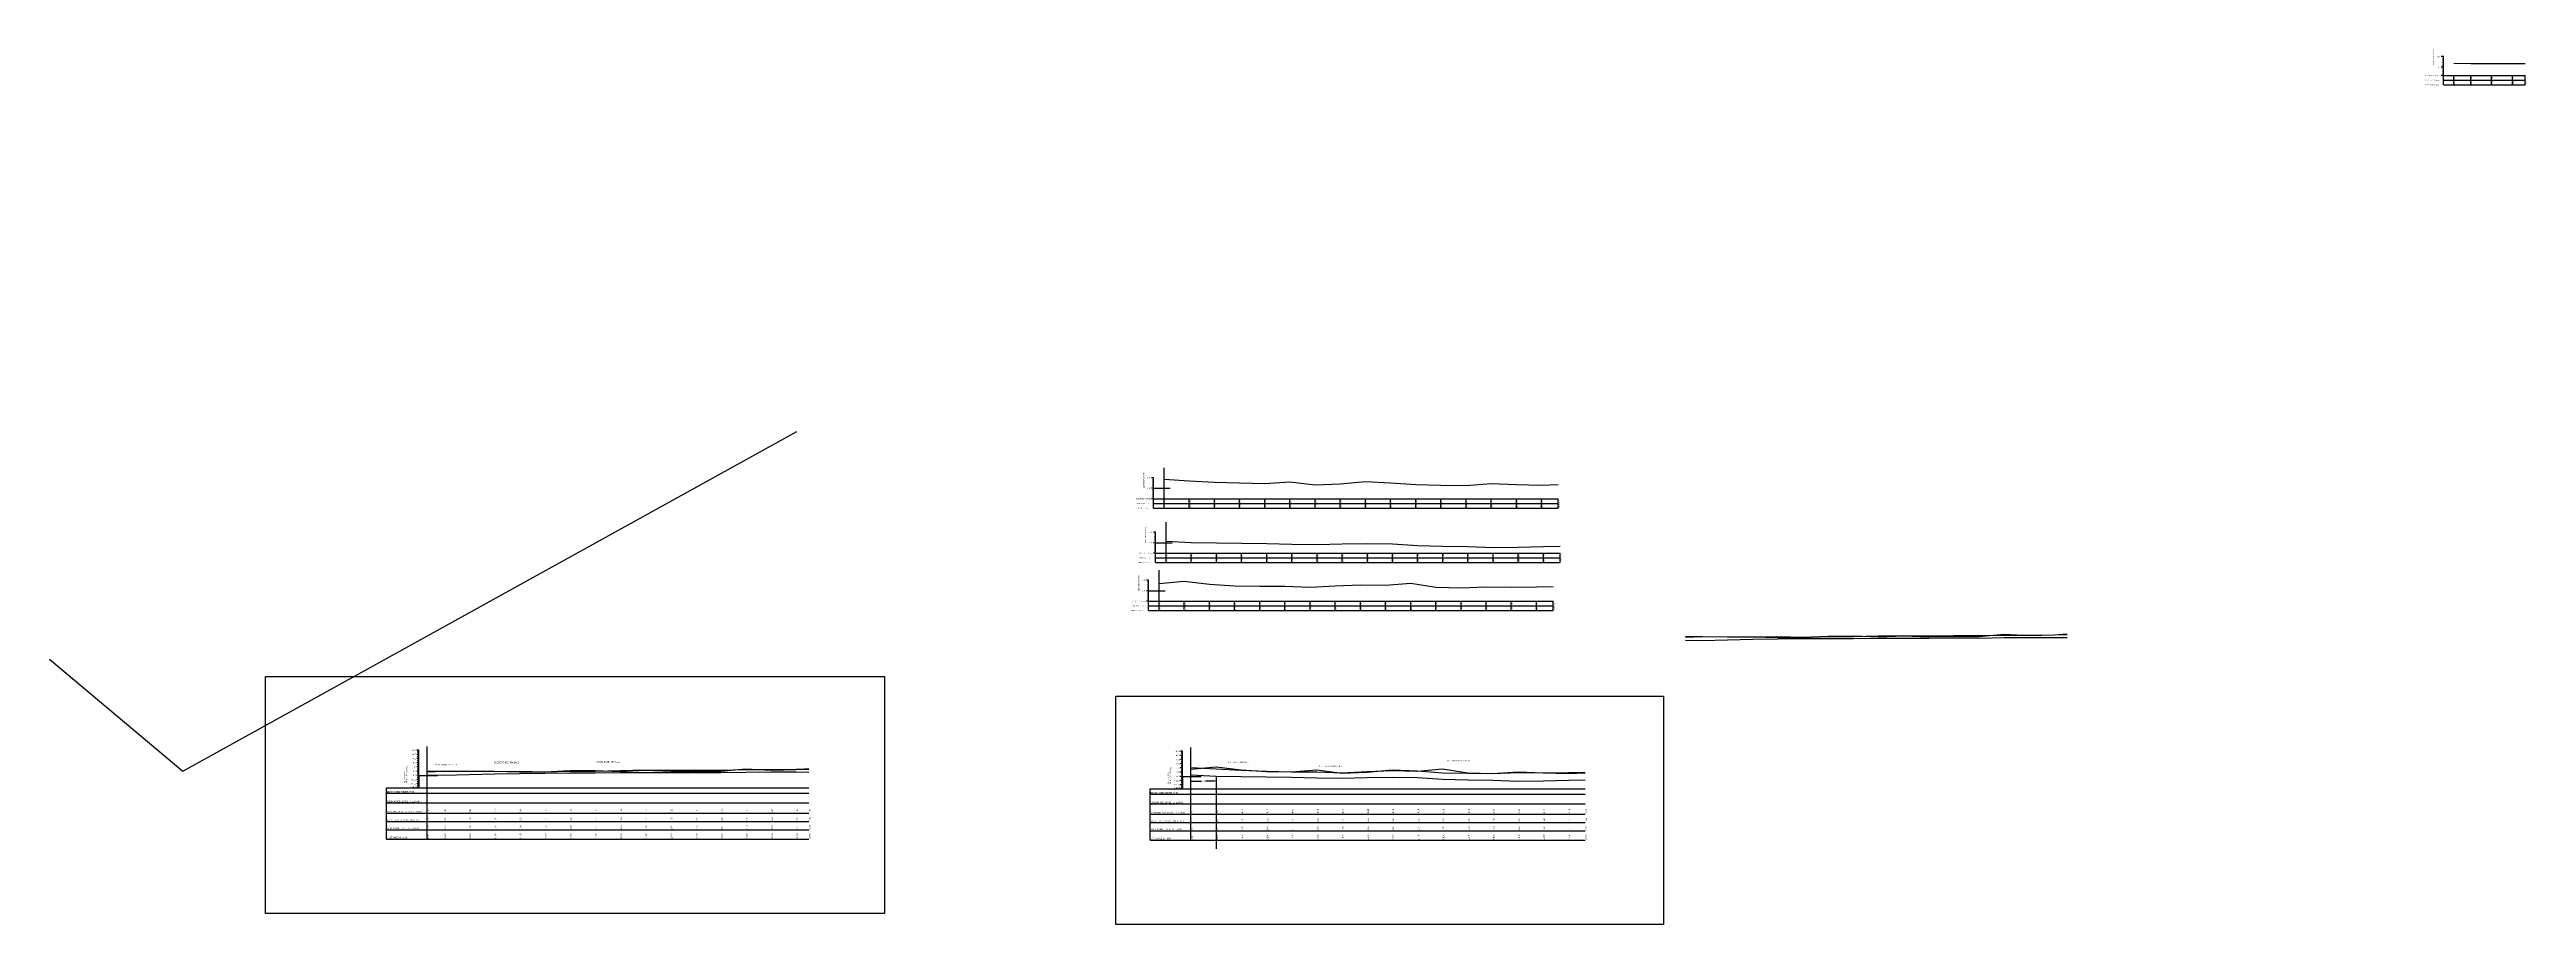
# Model space of a CAD drawing. Header units: metres. Extents: x -148477 to 168932, y -55673 to -2736.
# Drawn here: x -12091 to -10910, y -5473 to -5056 of the extents above; entities that cross this region are included whole.
import ezdxf
from ezdxf.enums import TextEntityAlignment as Align

# ---------------------------------------------------------------- set-up
doc = ezdxf.new("R2010")
doc.units = ezdxf.units.M
doc.styles.add('liza', font='times.ttf', dxfattribs={"height": 2})
doc.styles.get("Standard").update_dxf_attribs({"font": 'times.ttf'})
doc.dimstyles.get("Standard").update_dxf_attribs({"dimtxt": 0.5, "dimasz": 0.4075, "dimexe": 0.364, "dimexo": 0.219, "dimgap": 0.09, "dimtad": 0, "dimdec": 0, "dimlfac": 1000, "dimzin": 0, "dimdsep": 46, "dimtxsty": 'Standard', "dimcen": 0.09, "dimadec": 0, "dimazin": 0, "dimtfac": 1, "dimtdec": 0, "dimtofl": 0, "dimtmove": 0, "dimatfit": 3, "dimfxl": 1, "dimtolj": 1, "dimtzin": 0, "dimarcsym": 0})

# ---------------------------------------------------------------- blocks, each defined once
blk = doc.blocks.new('*D379')
at = {"color": 0, "lineweight": -2, "ltscale": 0.5}
for p, q in [((-11546.5, -5404.4), (-11546.5, -5404.9)), ((-11546.1, -5404.6), (-11541.4, -5404.6)), ((-11534.9, -5404.6), (-11539.5, -5404.6)), ((-11534.5, -5404.4), (-11534.5, -5404.9))]:
    blk.add_line(p, q, dxfattribs=at)
at = {"color": 0, "linetype": 'Continuous', "lineweight": -3, "ltscale": 0.5}
for points in [[(-11546.1, -5404.5), (-11546.1, -5404.6), (-11546.5, -5404.6)], [(-11534.9, -5404.5), (-11534.9, -5404.6), (-11534.5, -5404.6)]]:
    blk.add_solid(points, dxfattribs=at)
at = {"layer": 'Defpoints', "color": 0, "linetype": 'Continuous', "lineweight": -3, "ltscale": 0.5}
for p in [(-11546.5, -5402.3), (-11534.5, -5402.3), (-11534.5, -5404.6)]:
    blk.add_point(p, dxfattribs=at)
at = {"color": 0, "linetype": 'Continuous', "lineweight": -3, "ltscale": 0.5, "insert": (-11540.5, -5404.6), "char_height": 0.5, "attachment_point": 5}
blk.add_mtext('\\A1;12000', dxfattribs=at)

msp = doc.modelspace()

# ---------------------------------------------------------------- linework, layer by layer
at = {"color": 0, "linetype": 'Continuous', "lineweight": -3, "ltscale": 0.5}
for p, q in [((-10949.1208, -5059.141), (-10950.1208, -5059.141)), ((-10949.1208, -5064.141), (-10950.1208, -5064.141)), ((-10949.1208, -5068.141), (-10950.1208, -5068.141)), ((-10949.1208, -5060.141), (-10949.6208, -5060.141)), ((-10949.1208, -5061.141), (-10949.6208, -5061.141)), ((-10949.1208, -5062.141), (-10949.6208, -5062.141)), ((-10949.1208, -5063.141), (-10949.6208, -5063.141)), ((-10949.1208, -5065.141), (-10949.6208, -5065.141)), ((-10949.1208, -5066.141), (-10949.6208, -5066.141)), ((-10949.1208, -5067.141), (-10949.6208, -5067.141)), ((-10949.1208, -5072.641), (-10949.1208, -5059.141)), ((-10949.1208, -5068.141), (-10910.1208, -5068.141)), ((-10944.1208, -5062.221), (-10936.1208, -5062.341)), ((-10944.1208, -5072.641), (-10944.1208, -5068.141)), ((-10936.1208, -5062.341), (-10926.1208, -5062.461)), ((-10936.1208, -5072.641), (-10936.1208, -5068.141)), ((-10926.1208, -5062.461), (-10916.1208, -5062.381)), ((-10926.1208, -5072.641), (-10926.1208, -5068.141)), ((-10916.1208, -5062.381), (-10910.1208, -5062.391)), ((-10916.1208, -5072.641), (-10916.1208, -5068.141)), ((-10910.1208, -5072.641), (-10910.1208, -5068.141)), ((-10949.1208, -5070.391), (-10910.1208, -5070.391)), ((-10949.1208, -5072.641), (-10910.1208, -5072.641)), ((-12027.3501, -5399.888), (-11734.565, -5237.8206)), ((-11559.3032, -5269.9233), (-11559.3032, -5255.2046)), ((-11564.3032, -5259.9233), (-11565.3032, -5259.9233)), ((-11564.3032, -5264.9233), (-11565.3032, -5264.9233)), ((-11564.3032, -5260.9233), (-11564.8032, -5260.9233)), ((-11564.3032, -5261.9233), (-11564.8032, -5261.9233)), ((-11564.3032, -5262.9233), (-11564.8032, -5262.9233)), ((-11564.3032, -5263.9233), (-11564.8032, -5263.9233)), ((-11564.3032, -5265.9233), (-11564.8032, -5265.9233)), ((-11564.3032, -5266.9233), (-11564.8032, -5266.9233)), ((-11564.3032, -5267.9233), (-11564.8032, -5267.9233)), ((-11564.3032, -5268.9233), (-11564.8032, -5268.9233)), ((-11564.3032, -5274.4233), (-11564.3032, -5259.9233)), ((-11564.3032, -5264.9233), (-11556.3677, -5264.9233)), ((-11564.3032, -5269.9233), (-11565.3032, -5269.9233)), ((-11564.3032, -5269.9233), (-11371.3032, -5269.9233)), ((-11564.3032, -5272.1733), (-11371.3032, -5272.1733)), ((-11564.3032, -5274.4233), (-11371.3032, -5274.4233)), ((-11559.3032, -5274.4233), (-11559.3032, -5269.9233)), ((-11547.3032, -5274.4233), (-11547.3032, -5269.9233)), ((-11535.3032, -5274.4233), (-11535.3032, -5269.9233)), ((-11523.3032, -5274.4233), (-11523.3032, -5269.9233)), ((-11511.3032, -5274.4233), (-11511.3032, -5269.9233)), ((-11499.3032, -5274.4233), (-11499.3032, -5269.9233)), ((-11487.3032, -5274.4233), (-11487.3032, -5269.9233)), ((-11475.3032, -5274.4233), (-11475.3032, -5269.9233)), ((-11463.3032, -5274.4233), (-11463.3032, -5269.9233)), ((-11451.3032, -5274.4233), (-11451.3032, -5269.9233)), ((-11439.3032, -5274.4233), (-11439.3032, -5269.9233)), ((-11427.3032, -5274.4233), (-11427.3032, -5269.9233)), ((-11415.3032, -5274.4233), (-11415.3032, -5269.9233)), ((-11403.3032, -5274.4233), (-11403.3032, -5269.9233)), ((-11391.3032, -5274.4233), (-11391.3032, -5269.9233)), ((-11379.3032, -5274.4233), (-11379.3032, -5269.9233)), ((-11371.3032, -5274.4233), (-11371.3032, -5269.9233)), ((-11563.3733, -5285.9112), (-11564.3733, -5285.9112)), ((-11563.3733, -5290.9112), (-11564.3733, -5290.9112)), ((-11563.3733, -5286.9112), (-11563.8733, -5286.9112)), ((-11563.3733, -5287.9112), (-11563.8733, -5287.9112)), ((-11563.3733, -5288.9112), (-11563.8733, -5288.9112)), ((-11563.3733, -5289.9112), (-11563.8733, -5289.9112)), ((-11563.3733, -5291.9112), (-11563.8733, -5291.9112)), ((-11563.3733, -5300.4112), (-11563.3733, -5285.9112)), ((-11563.3733, -5290.9112), (-11555.4378, -5290.9112)), ((-11558.3733, -5295.9112), (-11558.3733, -5281.1925)), ((-11563.3733, -5295.9112), (-11564.3733, -5295.9112)), ((-11563.3733, -5292.9112), (-11563.8733, -5292.9112)), ((-11563.3733, -5293.9112), (-11563.8733, -5293.9112)), ((-11563.3733, -5294.9112), (-11563.8733, -5294.9112)), ((-11563.3733, -5295.9112), (-11370.3733, -5295.9112)), ((-11563.3733, -5298.1612), (-11370.3733, -5298.1612)), ((-11563.3733, -5300.4112), (-11370.3733, -5300.4112)), ((-11561.6998, -5318.7968), (-11561.6998, -5304.0781)), ((-11558.3733, -5300.4112), (-11558.3733, -5295.9112)), ((-11546.3733, -5300.4112), (-11546.3733, -5295.9112)), ((-11534.3733, -5300.4112), (-11534.3733, -5295.9112)), ((-11522.3733, -5300.4112), (-11522.3733, -5295.9112)), ((-11510.3733, -5300.4112), (-11510.3733, -5295.9112)), ((-11498.3733, -5300.4112), (-11498.3733, -5295.9112)), ((-11486.3733, -5300.4112), (-11486.3733, -5295.9112)), ((-11474.3733, -5300.4112), (-11474.3733, -5295.9112)), ((-11462.3733, -5300.4112), (-11462.3733, -5295.9112)), ((-11450.3733, -5300.4112), (-11450.3733, -5295.9112)), ((-11438.3733, -5300.4112), (-11438.3733, -5295.9112)), ((-11426.3733, -5300.4112), (-11426.3733, -5295.9112)), ((-11414.3733, -5300.4112), (-11414.3733, -5295.9112)), ((-11402.3733, -5300.4112), (-11402.3733, -5295.9112)), ((-11390.3733, -5300.4112), (-11390.3733, -5295.9112)), ((-11378.3733, -5300.4112), (-11378.3733, -5295.9112)), ((-11370.3733, -5300.4112), (-11370.3733, -5295.9112)), ((-11566.6998, -5308.7968), (-11567.6998, -5308.7968)), ((-11566.6998, -5313.7968), (-11567.6998, -5313.7968)), ((-11566.6998, -5309.7968), (-11567.1998, -5309.7968)), ((-11566.6998, -5310.7968), (-11567.1998, -5310.7968)), ((-11566.6998, -5311.7968), (-11567.1998, -5311.7968)), ((-11566.6998, -5312.7968), (-11567.1998, -5312.7968)), ((-11566.6998, -5314.7968), (-11567.1998, -5314.7968)), ((-11566.6998, -5315.7968), (-11567.1998, -5315.7968)), ((-11566.6998, -5323.2968), (-11566.6998, -5308.7968)), ((-11566.6998, -5313.7968), (-11558.7643, -5313.7968)), ((-11566.6998, -5318.7968), (-11567.6998, -5318.7968)), ((-11566.6998, -5316.7968), (-11567.1998, -5316.7968)), ((-11566.6998, -5317.7968), (-11567.1998, -5317.7968)), ((-11566.6998, -5318.7968), (-11373.6998, -5318.7968)), ((-11566.6998, -5321.0468), (-11373.6998, -5321.0468)), ((-11566.6998, -5323.2968), (-11373.6998, -5323.2968)), ((-11561.6998, -5323.2968), (-11561.6998, -5318.7968)), ((-11549.6998, -5323.2968), (-11549.6998, -5318.7968)), ((-11537.6998, -5323.2968), (-11537.6998, -5318.7968)), ((-11525.6998, -5323.2968), (-11525.6998, -5318.7968)), ((-11513.6998, -5323.2968), (-11513.6998, -5318.7968)), ((-11501.6998, -5323.2968), (-11501.6998, -5318.7968)), ((-11489.6998, -5323.2968), (-11489.6998, -5318.7968)), ((-11477.6998, -5323.2968), (-11477.6998, -5318.7968)), ((-11465.6998, -5323.2968), (-11465.6998, -5318.7968)), ((-11453.6998, -5323.2968), (-11453.6998, -5318.7968)), ((-11441.6998, -5323.2968), (-11441.6998, -5318.7968)), ((-11429.6998, -5323.2968), (-11429.6998, -5318.7968)), ((-11417.6998, -5323.2968), (-11417.6998, -5318.7968)), ((-11405.6998, -5323.2968), (-11405.6998, -5318.7968)), ((-11393.6998, -5323.2968), (-11393.6998, -5318.7968)), ((-11381.6998, -5323.2968), (-11381.6998, -5318.7968)), ((-11373.6998, -5323.2968), (-11373.6998, -5318.7968)), ((-12090.9263, -5346.4225), (-12027.3501, -5399.888)), ((-11910.7523, -5432.1686), (-11910.7523, -5388.0777)), ((-11546.4861, -5432.64), (-11546.4861, -5388.5491)), ((-11914.7551, -5401.8686), (-11905.9363, -5401.8686)), ((-11550.4889, -5402.34), (-11541.6701, -5402.34)), ((-11534.4861, -5402.285), (-11534.4861, -5436.8717)), ((-11565.9889, -5420.34), (-11358.4838, -5420.34)), ((-11565.9889, -5424.34), (-11358.4838, -5424.34)), ((-11565.9889, -5428.34), (-11358.4838, -5428.34)), ((-11565.9889, -5432.74), (-11358.4838, -5432.74))]:
    msp.add_line(p, q, dxfattribs=at)
at = {"color": 0, "lineweight": 30}
for p, q in [((-11914.7551, -5389.8686), (-11915.7551, -5389.8686)), ((-11914.7551, -5391.8686), (-11915.7551, -5391.8686)), ((-11914.7551, -5391.8686), (-11915.7551, -5391.8686)), ((-11914.7551, -5391.8686), (-11915.7551, -5391.8686)), ((-11914.7551, -5393.8686), (-11915.7551, -5393.8686)), ((-11914.7551, -5393.8686), (-11915.7551, -5393.8686)), ((-11914.7551, -5395.8686), (-11915.7551, -5395.8686)), ((-11914.7551, -5397.8686), (-11915.7551, -5397.8686)), ((-11914.7551, -5390.8686), (-11915.5051, -5390.8686)), ((-11914.7551, -5392.8686), (-11915.5051, -5392.8686)), ((-11914.7551, -5394.8686), (-11915.5051, -5394.8686)), ((-11914.7551, -5394.8686), (-11915.5051, -5394.8686)), ((-11914.7551, -5396.8686), (-11915.5051, -5396.8686)), ((-11914.7551, -5398.8686), (-11915.5051, -5398.8686)), ((-11914.7551, -5390.3686), (-11915.2551, -5390.3686)), ((-11914.7551, -5391.3686), (-11915.2551, -5391.3686)), ((-11914.7551, -5392.3686), (-11915.2551, -5392.3686)), ((-11914.7551, -5393.3686), (-11915.2551, -5393.3686)), ((-11914.7551, -5394.3686), (-11915.2551, -5394.3686)), ((-11914.7551, -5394.3686), (-11915.2551, -5394.3686)), ((-11914.7551, -5395.3686), (-11915.2551, -5395.3686)), ((-11914.7551, -5396.3686), (-11915.2551, -5396.3686)), ((-11914.7551, -5397.3686), (-11915.2551, -5397.3686)), ((-11914.7551, -5398.3686), (-11915.2551, -5398.3686)), ((-11914.7551, -5407.8686), (-11914.7551, -5389.8686)), ((-11550.4889, -5390.34), (-11551.4889, -5390.34)), ((-11550.4889, -5392.34), (-11551.4889, -5392.34)), ((-11550.4889, -5392.34), (-11551.4889, -5392.34)), ((-11550.4889, -5392.34), (-11551.4889, -5392.34)), ((-11550.4889, -5394.34), (-11551.4889, -5394.34)), ((-11550.4889, -5394.34), (-11551.4889, -5394.34)), ((-11550.4889, -5396.34), (-11551.4889, -5396.34)), ((-11550.4889, -5398.34), (-11551.4889, -5398.34)), ((-11550.4889, -5391.34), (-11551.2389, -5391.34)), ((-11550.4889, -5393.34), (-11551.2389, -5393.34)), ((-11550.4889, -5395.34), (-11551.2389, -5395.34)), ((-11550.4889, -5395.34), (-11551.2389, -5395.34)), ((-11550.4889, -5397.34), (-11551.2389, -5397.34)), ((-11550.4889, -5390.84), (-11550.9889, -5390.84)), ((-11550.4889, -5391.84), (-11550.9889, -5391.84)), ((-11550.4889, -5392.84), (-11550.9889, -5392.84)), ((-11550.4889, -5393.84), (-11550.9889, -5393.84)), ((-11550.4889, -5394.84), (-11550.9889, -5394.84)), ((-11550.4889, -5394.84), (-11550.9889, -5394.84)), ((-11550.4889, -5395.84), (-11550.9889, -5395.84)), ((-11550.4889, -5396.84), (-11550.9889, -5396.84)), ((-11550.4889, -5397.84), (-11550.9889, -5397.84)), ((-11550.4889, -5398.84), (-11550.9889, -5398.84)), ((-11550.4889, -5408.34), (-11550.4889, -5390.34)), ((-11930.2551, -5407.8686), (-11728.7523, -5407.8686)), ((-11930.2551, -5410.3633), (-11728.7523, -5410.3633)), ((-11914.7551, -5399.8686), (-11915.7551, -5399.8686)), ((-11914.7551, -5401.8686), (-11915.7551, -5401.8686)), ((-11914.7551, -5403.8686), (-11915.7551, -5403.8686)), ((-11914.7551, -5405.8686), (-11915.7551, -5405.8686)), ((-11914.7551, -5407.8686), (-11915.7551, -5407.8686)), ((-11914.7551, -5400.8686), (-11915.5051, -5400.8686)), ((-11914.7551, -5402.8686), (-11915.5051, -5402.8686)), ((-11914.7551, -5404.8686), (-11915.5051, -5404.8686)), ((-11914.7551, -5406.8686), (-11915.5051, -5406.8686)), ((-11914.7551, -5399.3686), (-11915.2551, -5399.3686)), ((-11914.7551, -5400.3686), (-11915.2551, -5400.3686)), ((-11914.7551, -5401.3686), (-11915.2551, -5401.3686)), ((-11914.7551, -5402.3686), (-11915.2551, -5402.3686)), ((-11914.7551, -5403.3686), (-11915.2551, -5403.3686)), ((-11914.7551, -5404.3686), (-11915.2551, -5404.3686)), ((-11914.7551, -5405.3686), (-11915.2551, -5405.3686)), ((-11914.7551, -5406.3686), (-11915.2551, -5406.3686)), ((-11914.7551, -5407.3686), (-11915.2551, -5407.3686)), ((-11565.9889, -5408.34), (-11358.4838, -5408.34)), ((-11565.9889, -5410.8346), (-11358.4838, -5410.8346)), ((-11550.4889, -5400.34), (-11551.4889, -5400.34)), ((-11550.4889, -5402.34), (-11551.4889, -5402.34)), ((-11550.4889, -5404.34), (-11551.4889, -5404.34)), ((-11550.4889, -5406.34), (-11551.4889, -5406.34)), ((-11550.4889, -5408.34), (-11551.4889, -5408.34)), ((-11550.4889, -5399.34), (-11551.2389, -5399.34)), ((-11550.4889, -5401.34), (-11551.2389, -5401.34)), ((-11550.4889, -5403.34), (-11551.2389, -5403.34)), ((-11550.4889, -5405.34), (-11551.2389, -5405.34)), ((-11550.4889, -5407.34), (-11551.2389, -5407.34)), ((-11550.4889, -5399.84), (-11550.9889, -5399.84)), ((-11550.4889, -5400.84), (-11550.9889, -5400.84)), ((-11550.4889, -5401.84), (-11550.9889, -5401.84)), ((-11550.4889, -5402.84), (-11550.9889, -5402.84)), ((-11550.4889, -5403.84), (-11550.9889, -5403.84)), ((-11550.4889, -5404.84), (-11550.9889, -5404.84)), ((-11550.4889, -5405.84), (-11550.9889, -5405.84)), ((-11550.4889, -5406.84), (-11550.9889, -5406.84)), ((-11550.4889, -5407.84), (-11550.9889, -5407.84)), ((-11930.0608, -5414.9158), (-11728.7523, -5414.9158)), ((-11565.7947, -5415.3872), (-11358.4838, -5415.3872)), ((-11930.2551, -5432.2686), (-11728.7523, -5432.2686))]:
    msp.add_line(p, q, dxfattribs=at)
at = {"lineweight": 30}
for p, q in [((-11930.2551, -5432.2686), (-11930.2551, -5407.8686)), ((-11914.7551, -5401.8686), (-11914.7551, -5407.2986)), ((-11565.9889, -5432.74), (-11565.9889, -5408.34)), ((-11550.4889, -5402.34), (-11550.4889, -5407.77)), ((-11930.2551, -5419.8686), (-11728.7523, -5419.8686)), ((-11930.2551, -5423.8686), (-11728.7523, -5423.8686)), ((-11930.2551, -5427.8686), (-11728.7523, -5427.8686))]:
    msp.add_line(p, q, dxfattribs=at)
at = {"color": 3, "linetype": 'Continuous', "lineweight": -3, "ltscale": 0.5}
for points in [[(-11559.3032, -5260.6673), (-11547.3032, -5261.4083), (-11535.3032, -5262.0283), (-11523.3032, -5262.4443), (-11511.3032, -5262.7143), (-11499.3032, -5261.8573), (-11487.3032, -5263.3323), (-11475.3032, -5262.8703), (-11463.3032, -5261.7383), (-11451.3032, -5262.3553), (-11439.3032, -5263.1673), (-11427.3032, -5263.4003), (-11415.3032, -5263.5803), (-11403.3032, -5262.6993), (-11391.3032, -5263.2313), (-11379.3032, -5263.5133), (-11371.3032, -5263.1743)], [(-11310.5605, -5335.4901), (-11302.5605, -5335.7201), (-11290.5605, -5335.7901), (-11278.5605, -5335.8101), (-11266.5605, -5335.6941), (-11254.5605, -5336.0101), (-11242.5605, -5335.4401), (-11230.5605, -5335.3401), (-11218.5605, -5335.8361), (-11206.5605, -5335.2621), (-11194.5605, -5335.7701), (-11182.5605, -5335.6601), (-11170.5605, -5335.7201), (-11158.5605, -5334.5301), (-11146.5605, -5335.1901), (-11134.5605, -5334.9001), (-11128.5605, -5334.4031)], [(-11910.7559, -5399.6386), (-11902.7559, -5399.8686), (-11890.7559, -5399.9386), (-11878.7559, -5399.9586), (-11866.7559, -5399.8426), (-11854.7559, -5400.1586), (-11842.7559, -5399.5886), (-11830.7559, -5399.4886), (-11818.7559, -5399.9846), (-11806.7559, -5399.4106), (-11794.7559, -5399.9186), (-11782.7559, -5399.8086), (-11770.7559, -5399.8686), (-11758.7559, -5398.6786), (-11746.7559, -5399.3386), (-11734.7559, -5399.0486), (-11728.7559, -5398.5516)], [(-11546.4861, -5398.084), (-11534.4861, -5398.825), (-11522.4861, -5399.445), (-11510.4861, -5399.861), (-11498.4861, -5400.131), (-11486.4861, -5399.274), (-11474.4861, -5400.749), (-11462.4861, -5400.287), (-11450.4861, -5399.155), (-11438.4861, -5399.772), (-11426.4861, -5400.584), (-11414.4861, -5400.817), (-11402.4861, -5400.997), (-11390.4861, -5400.116), (-11378.4861, -5400.648), (-11366.4861, -5400.93), (-11358.4861, -5400.591)]]:
    msp.add_lwpolyline(points, dxfattribs=at)
at = {"color": 2, "linetype": 'Continuous', "lineweight": -3, "ltscale": 0.5}
for points in [[(-11558.3733, -5290.1952), (-11546.3733, -5290.8562), (-11534.3733, -5290.9662), (-11522.3733, -5291.0822), (-11510.3733, -5291.3222), (-11498.3733, -5291.5652), (-11486.3733, -5291.8302), (-11474.3733, -5291.3882), (-11462.3733, -5291.2762), (-11450.3733, -5291.4932), (-11438.3733, -5292.1952), (-11426.3733, -5292.5112), (-11414.3733, -5292.7482), (-11402.3733, -5293.1512), (-11390.3733, -5293.0392), (-11378.3733, -5292.7082), (-11370.3733, -5292.6412)], [(-11310.5568, -5337.4281), (-11302.5568, -5337.6151), (-11290.5568, -5337.3001), (-11278.5568, -5336.9571), (-11266.5568, -5336.7601), (-11254.5568, -5336.5951), (-11242.5568, -5336.5601), (-11230.5568, -5336.5421), (-11218.5568, -5336.3861), (-11206.5568, -5336.3891), (-11194.5568, -5336.4021), (-11182.5568, -5336.3001), (-11170.5568, -5336.3601), (-11158.5568, -5336.1301), (-11146.5568, -5336.0521), (-11134.5568, -5336.0591), (-11128.5568, -5336.1201)], [(-11910.7523, -5401.5766), (-11902.7523, -5401.7636), (-11890.7523, -5401.4486), (-11878.7523, -5401.1056), (-11866.7523, -5400.9086), (-11854.7523, -5400.7436), (-11842.7523, -5400.7086), (-11830.7523, -5400.6906), (-11818.7523, -5400.5346), (-11806.7523, -5400.5376), (-11794.7523, -5400.5506), (-11782.7523, -5400.4486), (-11770.7523, -5400.5086), (-11758.7523, -5400.2786), (-11746.7523, -5400.2006), (-11734.7523, -5400.2076), (-11728.7523, -5400.2686)], [(-11546.4861, -5401.624), (-11534.4861, -5402.285), (-11522.4861, -5402.395), (-11510.4861, -5402.511), (-11498.4861, -5402.751), (-11486.4861, -5402.994), (-11474.4861, -5403.259), (-11462.4861, -5402.817), (-11450.4861, -5402.705), (-11438.4861, -5402.922), (-11426.4861, -5403.624), (-11414.4861, -5403.94), (-11402.4861, -5404.177), (-11390.4861, -5404.58), (-11378.4861, -5404.468), (-11366.4861, -5404.137), (-11358.4861, -5404.07)]]:
    msp.add_lwpolyline(points, dxfattribs=at)
at = {"color": 6, "linetype": 'Continuous', "lineweight": -3, "ltscale": 0.5}
for points in [[(-11561.6998, -5310.3808), (-11549.6998, -5309.2818), (-11537.6998, -5310.6318), (-11525.6998, -5311.5078), (-11513.6998, -5311.5978), (-11501.6998, -5311.7108), (-11489.6998, -5312.0858), (-11477.6998, -5311.4738), (-11465.6998, -5311.0018), (-11453.6998, -5311.2388), (-11441.6998, -5310.2498), (-11429.6998, -5312.1368), (-11417.6998, -5312.4068), (-11405.6998, -5311.9868), (-11393.6998, -5312.1168), (-11381.6998, -5312.0168), (-11373.6998, -5311.8768)], [(-11310.5568, -5336.0201), (-11302.5568, -5335.6651), (-11290.5568, -5335.7701), (-11278.5568, -5335.7501), (-11266.5568, -5336.0801), (-11254.5568, -5336.0501), (-11242.5568, -5335.6961), (-11230.5568, -5335.7081), (-11218.5568, -5335.3261), (-11206.5568, -5335.1201), (-11194.5568, -5335.2501), (-11182.5568, -5335.1501), (-11170.5568, -5335.2101), (-11158.5568, -5334.9801), (-11146.5568, -5334.9421), (-11134.5568, -5334.8101), (-11128.5568, -5334.6831)], [(-11910.7523, -5400.1686), (-11902.7523, -5399.8136), (-11890.7523, -5399.9186), (-11878.7523, -5399.8986), (-11866.7523, -5400.2286), (-11854.7523, -5400.1986), (-11842.7523, -5399.8446), (-11830.7523, -5399.8566), (-11818.7523, -5399.4746), (-11806.7523, -5399.2686), (-11794.7523, -5399.3986), (-11782.7523, -5399.2986), (-11770.7523, -5399.3586), (-11758.7523, -5399.1286), (-11746.7523, -5399.0906), (-11734.7523, -5398.9586), (-11728.7523, -5398.8316)], [(-11546.4861, -5398.924), (-11534.4861, -5397.825), (-11522.4861, -5399.175), (-11510.4861, -5400.051), (-11498.4861, -5400.141), (-11486.4861, -5400.254), (-11474.4861, -5400.629), (-11462.4861, -5400.017), (-11450.4861, -5399.545), (-11438.4861, -5399.782), (-11426.4861, -5398.793), (-11414.4861, -5400.68), (-11402.4861, -5400.95), (-11390.4861, -5400.53), (-11378.4861, -5400.66), (-11366.4861, -5400.56), (-11358.4861, -5400.42)]]:
    msp.add_lwpolyline(points, dxfattribs=at)
at = {"color": 0, "linetype": 'Continuous', "lineweight": -3, "ltscale": 0.5}
for points in [[(-11987.8742, -5354.6906), (-11692.7018, -5354.6906), (-11692.7018, -5467.7825), (-11987.8742, -5467.7825)], [(-11582.4102, -5364.1214), (-11321.1383, -5364.1214), (-11321.1383, -5472.954), (-11582.4102, -5472.954)]]:
    msp.add_lwpolyline(points, close=True, dxfattribs=at)
at = {"color": 0, "lineweight": 30}
for points in [[(-11919.7551, -5405.5686, 0, 0, 0), (-11919.7551, -5397.822, 0.2767, 0, 0), (-11919.7551, -5397.2686, 0, 0, 0)], [(-11555.4889, -5406.04, 0, 0, 0), (-11555.4889, -5398.2933, 0.2767, 0, 0), (-11555.4889, -5397.74, 0, 0, 0)]]:
    msp.add_lwpolyline(points, format="xyseb", dxfattribs=at)
at = {"color": 6, "lineweight": 30}
for points in [[(-11907.0611, -5396.8144, 0, 0, 0), (-11907.7662, -5396.814, 0, 0, 0), (-11908.3205, -5399.1637, 0.2996, 0, 0), (-11908.5973, -5400.2457, 0, 0, 0)], [(-11424.4676, -5394.8285, 0, 0, 0), (-11425.6238, -5394.8348, 0, 0, 0), (-11426.2434, -5397.826, 0.2996, 0, 0), (-11426.4725, -5398.9613, 0, 0, 0)]]:
    msp.add_lwpolyline(points, format="xyseb", dxfattribs=at)
at = {"color": 2, "lineweight": 30}
for points in [[(-11879.0976, -5395.7918, 0, 0, 0), (-11879.9695, -5395.7726, 0, 0, 0), (-11880.9451, -5399.9023, 0.2996, 0, 0), (-11881.2386, -5401.1516, 0, 0, 0)], [(-11486.379, -5397.6276, 0, 0, 0), (-11487.251, -5397.6084, 0, 0, 0), (-11488.2265, -5401.7381, 0.2996, 0, 0), (-11488.52, -5402.9873, 0, 0, 0)]]:
    msp.add_lwpolyline(points, format="xyseb", dxfattribs=at)
at = {"color": 3, "lineweight": 30}
for points in [[(-11830.2539, -5395.3684, 0, 0, 0), (-11831.4101, -5395.3746, 0, 0, 0), (-11832.0297, -5398.3658, 0.2996, 0, 0), (-11832.2588, -5399.5012, 0, 0, 0)], [(-11529.3622, -5395.6296, 0, 0, 0), (-11530.0673, -5395.6293, 0, 0, 0), (-11530.6216, -5397.9789, 0.2996, 0, 0), (-11530.8984, -5399.0609, 0, 0, 0)]]:
    msp.add_lwpolyline(points, format="xyseb", dxfattribs=at)

# ---------------------------------------------------------------- texts
at = {"color": 0, "lineweight": 30}
for s, p in [('IN METRE (PWD)', (-11920.2551, -5405.4386)), ('IN METRE (PWD)', (-11555.9889, -5405.91)), ('ELEVATION', (-11921.2551, -5405.4386)), ('ELEVATION', (-11556.9889, -5405.91))]:
    msp.add_text(s, height=0.65, rotation=90, dxfattribs=at).set_placement(p)
for s, p in [('12.00', (-11915.8551, -5390.1936)), ('10.00', (-11915.8551, -5392.1936)), ('4.00', (-11915.8551, -5398.1936)), ('8.00', (-11915.8551, -5394.1936)), ('6.00', (-11915.8551, -5396.1936)), ('12.00', (-11551.5889, -5390.665)), ('10.00', (-11551.5889, -5392.665)), ('4.00', (-11551.5889, -5398.665)), ('8.00', (-11551.5889, -5394.665)), ('6.00', (-11551.5889, -5396.665)), ('(-)2.00', (-11915.8551, -5404.1936)), ('(-)4.00', (-11915.8551, -5406.1186)), ('(-)6.00', (-11915.8551, -5407.653)), ('0.00', (-11915.8551, -5402.1936)), ('2.00', (-11915.8551, -5400.1936)), ('(-)2.00', (-11551.5889, -5404.665)), ('(-)4.00', (-11551.5889, -5406.59)), ('(-)6.00', (-11551.5889, -5408.1244)), ('0.00', (-11551.5889, -5402.665)), ('2.00', (-11551.5889, -5400.665))]:
    msp.add_text(s, height=0.65, dxfattribs=at).set_placement(p, align=Align.RIGHT)
at = {"color": 0, "linetype": 'Continuous', "lineweight": -3, "ltscale": 0.5, "attachment_point": 1, "rotation": 90, "style": 'liza'}
for s, insert, char_height, width in [('ELEVATION (m PWD)', (-10954.1208, -5063.141), 0.5, 10), ('0.00', (-10944.0208, -5072.541), 0.5, 2.15), ('1.92', (-10944.0208, -5070.291), 0.5, 2.15), ('1.80', (-10936.0208, -5070.291), 0.5, 2.15), ('8.00', (-10936.0208, -5072.541), 0.5, 2.15), ('1.68', (-10926.0208, -5070.291), 0.5, 2.15), ('18.00', (-10926.0208, -5072.541), 0.5, 2.15), ('28.00', (-10916.0208, -5072.541), 0.5, 2.15), ('1.76', (-10916.0208, -5070.291), 0.5, 2.15), ('34.00', (-10910.0208, -5072.541), 0.5, 2.15), ('1.75', (-10910.0208, -5070.291), 0.5, 2.15), ('ELEVATION (m PWD)', (-11569.3032, -5264.9233), 0.5, 10), ('0.00', (-11559.2032, -5274.3233), 0.5, 2.15), ('4.26', (-11559.2032, -5272.0733), 0.5, 2.15), ('12.00', (-11547.2032, -5274.3233), 0.5, 2.15), ('3.51', (-11547.2032, -5272.0733), 0.5, 2.15), ('2.89', (-11535.2032, -5272.0733), 0.5, 2.15), ('24.00', (-11535.2032, -5274.3233), 0.5, 2.15), ('2.48', (-11523.2032, -5272.0733), 0.5, 2.15), ('36.00', (-11523.2032, -5274.3233), 0.5, 2.15), ('48.00', (-11511.2032, -5274.3233), 0.5, 2.15), ('2.21', (-11511.2032, -5272.0733), 0.5, 2.15), ('3.07', (-11499.2032, -5272.0733), 0.5, 2.15), ('60.00', (-11499.2032, -5274.3233), 0.5, 2.15), ('72.00', (-11487.2032, -5274.3233), 0.5, 2.15), ('1.59', (-11487.2032, -5272.0733), 0.5, 2.15), ('2.05', (-11475.2032, -5272.0733), 0.5, 2.15), ('84.00', (-11475.2032, -5274.3233), 0.5, 2.15), ('3.18', (-11463.2032, -5272.0733), 0.5, 2.15), ('96.00', (-11463.2032, -5274.3233), 0.5, 2.15), ('108.00', (-11451.2032, -5274.3233), 0.5, 2.15), ('2.57', (-11451.2032, -5272.0733), 0.5, 2.15), ('120.00', (-11439.2032, -5274.3233), 0.5, 2.15), ('1.76', (-11439.2032, -5272.0733), 0.5, 2.15), ('132.00', (-11427.2032, -5274.3233), 0.5, 2.15), ('1.52', (-11427.2032, -5272.0733), 0.5, 2.15), ('144.00', (-11415.2032, -5274.3233), 0.5, 2.15), ('1.34', (-11415.2032, -5272.0733), 0.5, 2.15), ('156.00', (-11403.2032, -5274.3233), 0.5, 2.15), ('2.22', (-11403.2032, -5272.0733), 0.5, 2.15), ('168.00', (-11391.2032, -5274.3233), 0.5, 2.15), ('1.69', (-11391.2032, -5272.0733), 0.5, 2.15), ('180.00', (-11379.2032, -5274.3233), 0.5, 2.15), ('1.41', (-11379.2032, -5272.0733), 0.5, 2.15), ('188.00', (-11371.2032, -5274.3233), 0.5, 2.15), ('1.75', (-11371.2032, -5272.0733), 0.5, 2.15), ('ELEVATION (m PWD)', (-11568.3733, -5290.9112), 0.5, 10), ('0.72', (-11558.2733, -5298.0612), 0.5, 2.15), ('0.00', (-11558.2733, -5300.3112), 0.5, 2.15), ('0.05', (-11546.2733, -5298.0612), 0.5, 2.15), ('12.00', (-11546.2733, -5300.3112), 0.5, 2.15), ('-0.05', (-11534.2733, -5298.0612), 0.5, 2.15), ('24.00', (-11534.2733, -5300.3112), 0.5, 2.15), ('-0.17', (-11522.2733, -5298.0612), 0.5, 2.15), ('36.00', (-11522.2733, -5300.3112), 0.5, 2.15), ('-0.41', (-11510.2733, -5298.0612), 0.5, 2.15), ('48.00', (-11510.2733, -5300.3112), 0.5, 2.15), ('-0.65', (-11498.2733, -5298.0612), 0.5, 2.15), ('60.00', (-11498.2733, -5300.3112), 0.5, 2.15), ('-0.92', (-11486.2733, -5298.0612), 0.5, 2.15), ('72.00', (-11486.2733, -5300.3112), 0.5, 2.15), ('-0.48', (-11474.2733, -5298.0612), 0.5, 2.15), ('84.00', (-11474.2733, -5300.3112), 0.5, 2.15), ('-0.36', (-11462.2733, -5298.0612), 0.5, 2.15), ('96.00', (-11462.2733, -5300.3112), 0.5, 2.15), ('-0.58', (-11450.2733, -5298.0612), 0.5, 2.15), ('108.00', (-11450.2733, -5300.3112), 0.5, 2.15), ('-1.28', (-11438.2733, -5298.0612), 0.5, 2.15), ('120.00', (-11438.2733, -5300.3112), 0.5, 2.15), ('-1.60', (-11426.2733, -5298.0612), 0.5, 2.15), ('132.00', (-11426.2733, -5300.3112), 0.5, 2.15), ('-1.84', (-11414.2733, -5298.0612), 0.5, 2.15), ('144.00', (-11414.2733, -5300.3112), 0.5, 2.15), ('156.00', (-11402.2733, -5300.3112), 0.5, 2.15), ('-2.24', (-11402.2733, -5298.0612), 0.5, 2.15), ('168.00', (-11390.2733, -5300.3112), 0.5, 2.15), ('-2.13', (-11390.2733, -5298.0612), 0.5, 2.15), ('-1.80', (-11378.2733, -5298.0612), 0.5, 2.15), ('180.00', (-11378.2733, -5300.3112), 0.5, 2.15), ('188.00', (-11370.2733, -5300.3112), 0.5, 2.15), ('-1.73', (-11370.2733, -5298.0612), 0.5, 2.15), ('ELEVATION (m PWD)', (-11571.6998, -5313.7968), 0.5, 10), ('0.00', (-11561.5998, -5323.1968), 0.5, 2.15), ('3.42', (-11561.5998, -5320.9468), 0.5, 2.15), ('12.00', (-11549.5998, -5323.1968), 0.5, 2.15), ('4.51', (-11549.5998, -5320.9468), 0.5, 2.15), ('24.00', (-11537.5998, -5323.1968), 0.5, 2.15), ('3.16', (-11537.5998, -5320.9468), 0.5, 2.15), ('36.00', (-11525.5998, -5323.1968), 0.5, 2.15), ('2.29', (-11525.5998, -5320.9468), 0.5, 2.15), ('2.20', (-11513.5998, -5320.9468), 0.5, 2.15), ('48.00', (-11513.5998, -5323.1968), 0.5, 2.15), ('2.09', (-11501.5998, -5320.9468), 0.5, 2.15), ('60.00', (-11501.5998, -5323.1968), 0.5, 2.15), ('72.00', (-11489.5998, -5323.1968), 0.5, 2.15), ('1.71', (-11489.5998, -5320.9468), 0.5, 2.15), ('84.00', (-11477.5998, -5323.1968), 0.5, 2.15), ('2.32', (-11477.5998, -5320.9468), 0.5, 2.15), ('2.80', (-11465.5998, -5320.9468), 0.5, 2.15), ('96.00', (-11465.5998, -5323.1968), 0.5, 2.15), ('108.00', (-11453.5998, -5323.1968), 0.5, 2.15), ('2.56', (-11453.5998, -5320.9468), 0.5, 2.15), ('120.00', (-11441.5998, -5323.1968), 0.5, 2.15), ('3.55', (-11441.5998, -5320.9468), 0.5, 2.15), ('132.00', (-11429.5998, -5323.1968), 0.5, 2.15), ('1.66', (-11429.5998, -5320.9468), 0.5, 2.15), ('144.00', (-11417.5998, -5323.1968), 0.5, 2.15), ('1.39', (-11417.5998, -5320.9468), 0.5, 2.15), ('1.81', (-11405.5998, -5320.9468), 0.5, 2.15), ('156.00', (-11405.5998, -5323.1968), 0.5, 2.15), ('1.68', (-11393.5998, -5320.9468), 0.5, 2.15), ('168.00', (-11393.5998, -5323.1968), 0.5, 2.15), ('1.78', (-11381.5998, -5320.9468), 0.5, 2.15), ('180.00', (-11381.5998, -5323.1968), 0.5, 2.15), ('188.00', (-11373.5998, -5323.1968), 0.5, 2.15), ('1.92', (-11373.5998, -5320.9468), 0.5, 2.15), ('0.29', (-11910.6523, -5419.7686), 0.75, 3.225), ('2.23', (-11910.6523, -5423.7686), 0.75, 3.225), ('0.11', (-11902.6523, -5419.7686), 0.75, 3.225), ('2.00', (-11902.6523, -5423.7686), 0.75, 3.225), ('0.42', (-11890.6523, -5419.7686), 0.75, 3.225), ('1.93', (-11890.6523, -5423.7686), 0.75, 3.225), ('0.76', (-11878.6523, -5419.7686), 0.75, 3.225), ('1.91', (-11878.6523, -5423.7686), 0.75, 3.225), ('0.96', (-11866.6523, -5419.7686), 0.75, 3.225), ('2.03', (-11866.6523, -5423.7686), 0.75, 3.225), ('1.13', (-11854.6523, -5419.7686), 0.75, 3.225), ('1.71', (-11854.6523, -5423.7686), 0.75, 3.225), ('2.28', (-11842.6523, -5423.7686), 0.75, 3.225), ('1.16', (-11842.6523, -5419.7686), 0.75, 3.225), ('1.18', (-11830.6523, -5419.7686), 0.75, 3.225), ('2.38', (-11830.6523, -5423.7686), 0.75, 3.225), ('1.88', (-11818.6523, -5423.7686), 0.75, 3.225), ('1.33', (-11818.6523, -5419.7686), 0.75, 3.225), ('1.33', (-11806.6523, -5419.7686), 0.75, 3.225), ('2.46', (-11806.6523, -5423.7686), 0.75, 3.225), ('1.32', (-11794.6523, -5419.7686), 0.75, 3.225), ('1.95', (-11794.6523, -5423.7686), 0.75, 3.225), ('2.06', (-11782.6523, -5423.7686), 0.75, 3.225), ('1.42', (-11782.6523, -5419.7686), 0.75, 3.225), ('2.00', (-11770.6523, -5423.7686), 0.75, 3.225), ('1.36', (-11770.6523, -5419.7686), 0.75, 3.225), ('1.59', (-11758.6523, -5419.7686), 0.75, 3.225), ('3.19', (-11758.6523, -5423.7686), 0.75, 3.225), ('1.67', (-11746.6523, -5419.7686), 0.75, 3.225), ('2.53', (-11746.6523, -5423.7686), 0.75, 3.225), ('2.82', (-11734.6523, -5423.7686), 0.75, 3.225), ('1.66', (-11734.6523, -5419.7686), 0.75, 3.225), ('1.60', (-11728.6523, -5419.7686), 0.75, 3.225), ('3.32', (-11728.6523, -5423.7686), 0.75, 3.225), ('0.72', (-11546.3861, -5420.24), 0.75, 3.225), ('3.42', (-11546.3861, -5424.24), 0.75, 3.225), ('0.05', (-11534.3861, -5420.24), 0.75, 3.225), ('4.51', (-11534.3861, -5424.24), 0.75, 3.225), ('-0.05', (-11522.3861, -5420.24), 0.75, 3.225), ('3.16', (-11522.3861, -5424.24), 0.75, 3.225), ('-0.17', (-11510.3861, -5420.24), 0.75, 3.225), ('2.29', (-11510.3861, -5424.24), 0.75, 3.225), ('-0.41', (-11498.3861, -5420.24), 0.75, 3.225), ('2.20', (-11498.3861, -5424.24), 0.75, 3.225), ('-0.65', (-11486.3861, -5420.24), 0.75, 3.225), ('2.09', (-11486.3861, -5424.24), 0.75, 3.225), ('-0.92', (-11474.3861, -5420.24), 0.75, 3.225), ('1.71', (-11474.3861, -5424.24), 0.75, 3.225), ('-0.48', (-11462.3861, -5420.24), 0.75, 3.225), ('2.32', (-11462.3861, -5424.24), 0.75, 3.225), ('-0.36', (-11450.3861, -5420.24), 0.75, 3.225), ('2.80', (-11450.3861, -5424.24), 0.75, 3.225), ('-0.58', (-11438.3861, -5420.24), 0.75, 3.225), ('2.56', (-11438.3861, -5424.24), 0.75, 3.225), ('-1.28', (-11426.3861, -5420.24), 0.75, 3.225), ('3.55', (-11426.3861, -5424.24), 0.75, 3.225), ('-1.60', (-11414.3861, -5420.24), 0.75, 3.225), ('1.66', (-11414.3861, -5424.24), 0.75, 3.225), ('-1.84', (-11402.3861, -5420.24), 0.75, 3.225), ('1.39', (-11402.3861, -5424.24), 0.75, 3.225), ('1.81', (-11390.3861, -5424.24), 0.75, 3.225), ('-2.24', (-11390.3861, -5420.24), 0.75, 3.225), ('1.68', (-11378.3861, -5424.24), 0.75, 3.225), ('-2.13', (-11378.3861, -5420.24), 0.75, 3.225), ('-1.80', (-11366.3861, -5420.24), 0.75, 3.225), ('1.78', (-11366.3861, -5424.24), 0.75, 3.225), ('-1.73', (-11358.3861, -5420.24), 0.75, 3.225), ('1.92', (-11358.3861, -5424.24), 0.75, 3.225), ('1.70', (-11910.6523, -5427.7686), 0.75, 3.225), ('0.00', (-11910.6523, -5432.0686), 0.75, 3.225), ('2.05', (-11902.6523, -5427.7686), 0.75, 3.225), ('0.200', (-11902.6523, -5432.0686), 0.75, 3.225), ('0.500', (-11890.6523, -5432.0686), 0.75, 3.225), ('1.95', (-11890.6523, -5427.7686), 0.75, 3.225), ('0.800', (-11878.6523, -5432.0686), 0.75, 3.225), ('1.97', (-11878.6523, -5427.7686), 0.75, 3.225), ('1.100', (-11866.6523, -5432.0686), 0.75, 3.225), ('1.64', (-11866.6523, -5427.7686), 0.75, 3.225), ('1.400', (-11854.6523, -5432.0686), 0.75, 3.225), ('1.67', (-11854.6523, -5427.7686), 0.75, 3.225), ('2.02', (-11842.6523, -5427.7686), 0.75, 3.225), ('1.700', (-11842.6523, -5432.0686), 0.75, 3.225), ('2.01', (-11830.6523, -5427.7686), 0.75, 3.225), ('2.000', (-11830.6523, -5432.0686), 0.75, 3.225), ('2.300', (-11818.6523, -5432.0686), 0.75, 3.225), ('2.39', (-11818.6523, -5427.7686), 0.75, 3.225), ('2.60', (-11806.6523, -5427.7686), 0.75, 3.225), ('2.600', (-11806.6523, -5432.0686), 0.75, 3.225), ('2.900', (-11794.6523, -5432.0686), 0.75, 3.225), ('2.47', (-11794.6523, -5427.7686), 0.75, 3.225), ('3.200', (-11782.6523, -5432.0686), 0.75, 3.225), ('2.57', (-11782.6523, -5427.7686), 0.75, 3.225), ('3.500', (-11770.6523, -5432.0686), 0.75, 3.225), ('2.51', (-11770.6523, -5427.7686), 0.75, 3.225), ('3.800', (-11758.6523, -5432.0686), 0.75, 3.225), ('2.74', (-11758.6523, -5427.7686), 0.75, 3.225), ('2.78', (-11746.6523, -5427.7686), 0.75, 3.225), ('4.100', (-11746.6523, -5432.0686), 0.75, 3.225), ('4.400', (-11734.6523, -5432.0686), 0.75, 3.225), ('2.91', (-11734.6523, -5427.7686), 0.75, 3.225), ('3.04', (-11728.6523, -5427.7686), 0.75, 3.225), ('4.550', (-11728.6523, -5432.0686), 0.75, 3.225), ('4.26', (-11546.3861, -5428.24), 0.75, 3.225), ('0.00', (-11546.3453, -5432.4997), 0.75, 3.225), ('0.300', (-11534.3921, -5432.6388), 0.75, 3.225), ('3.51', (-11534.3861, -5428.24), 0.75, 3.225), ('0.600', (-11522.3921, -5432.6388), 0.75, 3.225), ('2.89', (-11522.3861, -5428.24), 0.75, 3.225), ('0.900', (-11510.3921, -5432.6388), 0.75, 3.225), ('2.48', (-11510.3861, -5428.24), 0.75, 3.225), ('1.200', (-11498.3921, -5432.6388), 0.75, 3.225), ('2.21', (-11498.3861, -5428.24), 0.75, 3.225), ('1.500', (-11486.3921, -5432.6388), 0.75, 3.225), ('3.07', (-11486.3861, -5428.24), 0.75, 3.225), ('1.800', (-11474.3921, -5432.6388), 0.75, 3.225), ('1.59', (-11474.3861, -5428.24), 0.75, 3.225), ('2.100', (-11462.3921, -5432.6388), 0.75, 3.225), ('2.05', (-11462.3861, -5428.24), 0.75, 3.225), ('2.400', (-11450.3921, -5432.6388), 0.75, 3.225), ('3.18', (-11450.3861, -5428.24), 0.75, 3.225), ('2.700', (-11438.3921, -5432.6388), 0.75, 3.225), ('2.57', (-11438.3861, -5428.24), 0.75, 3.225), ('3.000', (-11426.3921, -5432.6388), 0.75, 3.225), ('1.76', (-11426.3861, -5428.24), 0.75, 3.225), ('3.300', (-11414.3921, -5432.6388), 0.75, 3.225), ('1.52', (-11414.3861, -5428.24), 0.75, 3.225), ('3.600', (-11402.3921, -5432.6388), 0.75, 3.225), ('1.34', (-11402.3861, -5428.24), 0.75, 3.225), ('3.900', (-11390.3921, -5432.6388), 0.75, 3.225), ('2.22', (-11390.3861, -5428.24), 0.75, 3.225), ('4.200', (-11378.3921, -5432.6388), 0.75, 3.225), ('1.69', (-11378.3861, -5428.24), 0.75, 3.225), ('4.500', (-11366.3921, -5432.6388), 0.75, 3.225), ('1.41', (-11366.3861, -5428.24), 0.75, 3.225), ('4.700', (-11358.3921, -5432.6388), 0.75, 3.225), ('1.75', (-11358.3861, -5428.24), 0.75, 3.225)]:
    msp.add_mtext(s, dxfattribs=dict(at, insert=insert, char_height=char_height, width=width))
at = {"color": 0, "linetype": 'Continuous', "lineweight": -3, "ltscale": 0.5, "char_height": 0.5, "attachment_point": 1, "style": 'liza'}
for s, insert, width in [('DATUM AT -4.00 (m)', (-10957.6208, -5067.891), 7.5), ('0.00', (-10952.1208, -5063.891), 2), ('5.00', (-10952.1208, -5058.891), 2), ('EXISTING R.L. (m)', (-10957.6208, -5070.141), 7.5), ('DISTANCE IN (m)', (-10957.6208, -5072.391), 7.5), ('0.00', (-11567.3032, -5264.6733), 2), ('5.00', (-11567.3032, -5259.6733), 2), ('DATUM AT -5.00 (m)', (-11572.8032, -5269.6733), 7.5), ('EXISTING R.L. (m)', (-11572.8032, -5271.9233), 7.5), ('DISTANCE IN (m)', (-11572.8032, -5274.1733), 7.5), ('0.00', (-11566.3733, -5290.6612), 2), ('5.00', (-11566.3733, -5285.6612), 2), ('DATUM AT -5.00 (m)', (-11571.8733, -5295.6612), 7.5), ('EXISTING R.L. (m)', (-11571.8733, -5297.9112), 7.5), ('DISTANCE IN (m)', (-11571.8733, -5300.1612), 7.5), ('0.00', (-11569.6998, -5313.5468), 2), ('5.00', (-11569.6998, -5308.5468), 2), ('DATUM AT -5.00 (m)', (-11575.1998, -5318.5468), 7.5), ('EXISTING R.L. (m)', (-11575.1998, -5320.7968), 7.5), ('DISTANCE IN (m)', (-11575.1998, -5323.0468), 7.5)]:
    msp.add_mtext(s, dxfattribs=dict(at, insert=insert, width=width))
at = {"color": 6, "lineweight": 30, "char_height": 0.7, "attachment_point": 1}
for s, insert in [('LEFT BANK PROFILE', (-11906.9963, -5396.4382)), ('RIGHT BANK PROFILE', (-11424.3447, -5394.4892))]:
    msp.add_mtext(s, dxfattribs=dict(at, insert=insert))
at = {"color": 2, "lineweight": 30, "char_height": 0.7, "attachment_point": 1}
for insert in [(-11878.966, -5395.3764), (-11486.2474, -5397.2122)]:
    msp.add_mtext('EXISTING BED PROFILE', dxfattribs=dict(at, insert=insert))
at = {"color": 3, "lineweight": 30, "char_height": 0.7, "attachment_point": 1}
for s, insert in [('RIGHT BANK PROFILE', (-11830.131, -5395.029)), ('LEFT BANK PROFILE', (-11529.2974, -5395.2535))]:
    msp.add_mtext(s, dxfattribs=dict(at, insert=insert))
at = {"color": 0, "lineweight": 30, "char_height": 0.7, "attachment_point": 1}
for s, insert in [('DESIGN BED WIDTH, IN M', (-11930.0572, -5409.3745)), ('DESIGN BED WIDTH, IN M', (-11565.7911, -5409.8459)), ('EXISTING BED LEVEL, IN m PWD', (-11929.9373, -5418.8115)), ('DESIGN BED LEVEL, IN m PWD', (-11929.8666, -5413.9629)), ('EXISTING BED LEVEL, IN m PWD', (-11565.6712, -5419.2828)), ('DESIGN BED LEVEL, IN m PWD', (-11565.6004, -5414.4343)), ('LEFT BANK LEVEL, IN m PWD', (-11929.9052, -5426.7362)), ('RIGHT BANK LEVEL, IN m PWD', (-11929.8824, -5422.7865)), ('DISTANCE, IN (KM)', (-11929.8269, -5431.1293)), ('LEFT BANK LEVEL, IN m PWD', (-11565.6391, -5427.2075)), ('RIGHT BANK LEVEL, IN m PWD', (-11565.6163, -5423.2578)), ('DISTANCE, IN (KM)', (-11565.5608, -5431.6006))]:
    msp.add_mtext(s, dxfattribs=dict(at, insert=insert))

# ---------------------------------------------------------------- dimensions: what is measured, and where the dimension line sits
at = {"color": 0, "linetype": 'Continuous', "lineweight": -3, "ltscale": 0.5}
dim = msp.add_linear_dim(base=(-11534.4861, -5404.5786), p1=(-11546.4861, -5402.34), p2=(-11534.4861, -5402.285), dimstyle='Standard', override={"dimfxl": 0.15, "dimfxlon": 1}, dxfattribs=at)
dim.commit()
dim.dimension.update_dxf_attribs({"geometry": '*D379', "text_midpoint": (-11540.4861, -5404.5786)})

doc.saveas('drawing.dxf')
